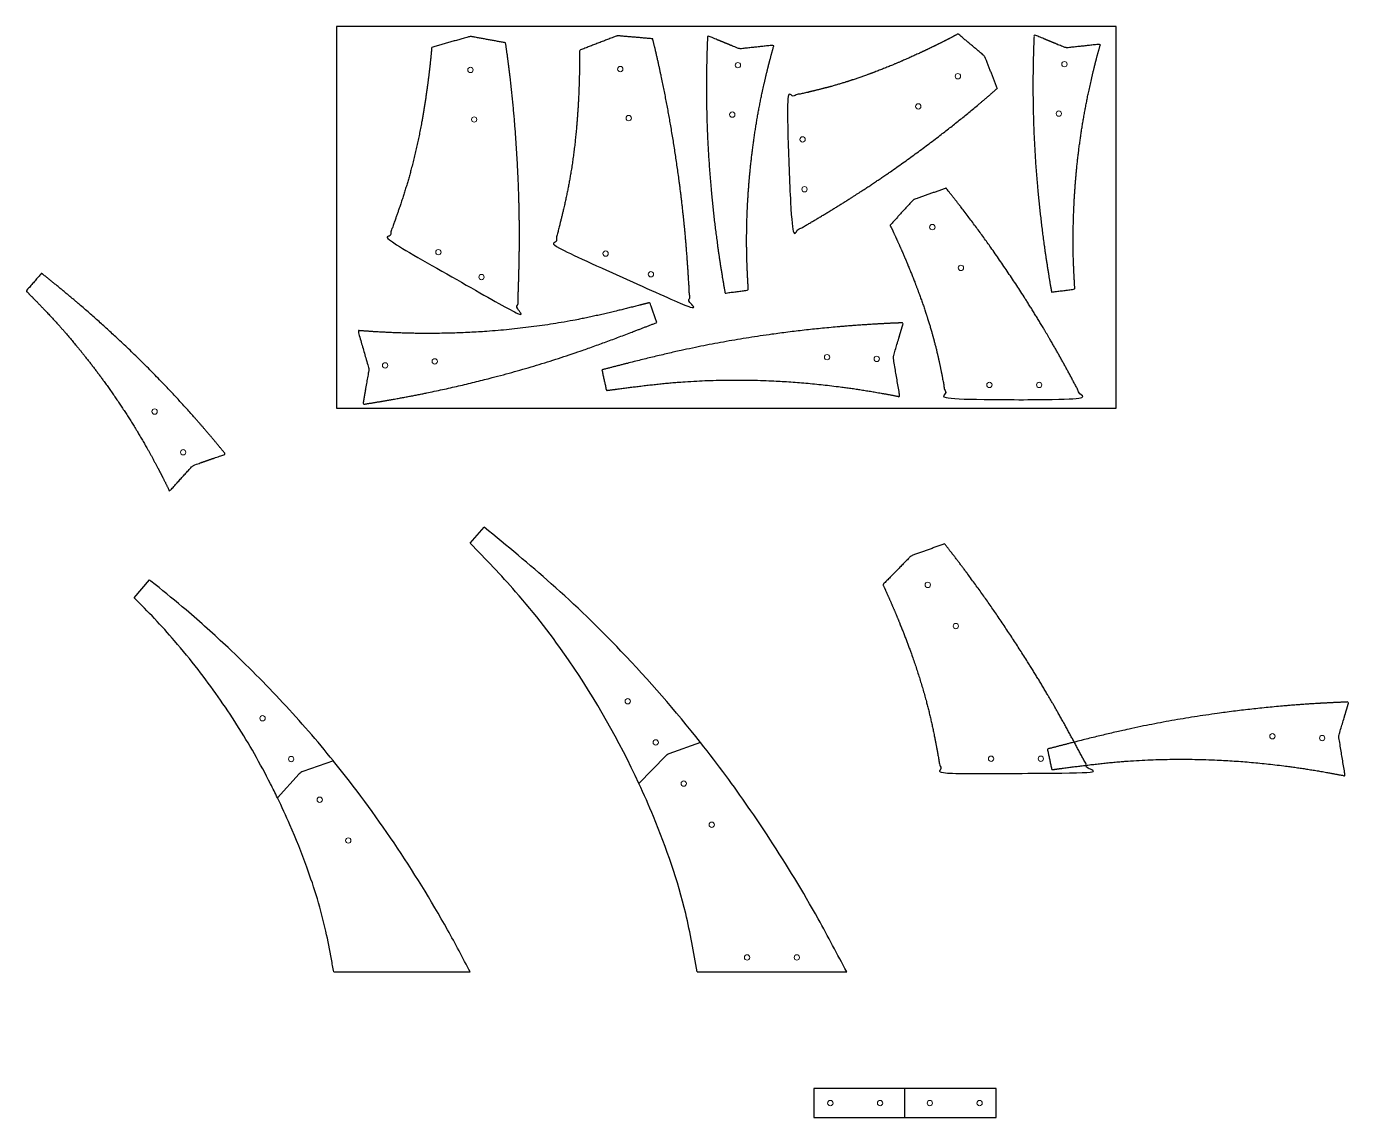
# Model space of a CAD drawing. Header units: inches. Extents: x -4 to 155, y -16 to 115.
import ezdxf

# ---------------------------------------------------------------- set-up
doc = ezdxf.new("R2010")
doc.units = ezdxf.units.IN
doc.header["$MEASUREMENT"] = 0
doc.layers.add('.Joint Indication', color=4, linetype='Continuous')
doc.layers.add('Cut Sheet', color=1, linetype='Continuous')
doc.layers.add('Drilling', color=3, linetype='Continuous', lineweight=13)

msp = doc.modelspace()

# ---------------------------------------------------------------- linework, layer by layer
at = {"layer": '.Joint Indication'}
msp.add_line((101.75, -16.08), (101.75, -12.58), dxfattribs=at)
msp.add_lwpolyline([(112.75, -16.08), (112.75, -12.58), (90.75, -12.58), (90.75, -16.08)], close=True, dxfattribs=at)
for p, q in [((49.33, 53.16), (51.03, 55.07)), ((8.81, 46.58), (10.66, 48.72)), ((77.11, 29.12), (73.28, 27.75)), ((69.67, 24.2), (72.9, 27.51)), ((32.83, 26.92), (29.13, 25.63)), ((26.09, 22.46), (28.72, 25.36)), ((32.87, 1.47), (49.33, 1.47)), ((76.69, 1.47), (94.73, 1.47))]:
    msp.add_line(p, q)
for centre, start, end in [((73.62, 26.81), 109.6985, 135.7116), ((29.46, 24.69), 109.1903, 137.8337)]:
    msp.add_arc(centre, 1, start, end)
for points, weights, knots in [([(53.59, 113.47), (53.84, 111.81), (54.45, 107.08), (55.14, 98.58), (55.36, 89.3), (55.12, 83.13), (55.03, 80.71), (49.82, 83.72), (44.61, 86.72), (39.41, 89.73), (40.24, 91.98), (42.45, 98.09), (43.95, 105.93), (44.56, 111.47), (44.69, 112.92), (46.17, 113.34), (47.66, 113.76), (49.14, 114.18), (49.29, 114.22), (49.44, 114.22), (49.59, 114.2), (50.93, 113.95), (52.26, 113.71), (53.59, 113.47)], [1, 1, 1, 1, 1, 1, 1, 1, 1, 1, 1, 1, 1, 1, 1, 1, 1, 1, 0.982896151959, 0.982896151959, 1, 1, 1, 1], [0, 0, 0, 0, 5.017497, 14.307758, 25.577673, 32.838121, 32.838121, 32.838121, 33.838121, 33.838121, 33.838121, 41.019699, 53.327133, 57.689122, 57.689122, 57.689122, 58.689122, 58.689122, 58.689122, 59.143137, 59.143137, 59.143137, 60.143137, 60.143137, 60.143137, 60.143137]), ([(71.33, 113.95), (71.73, 112.33), (72.79, 107.67), (74.28, 99.28), (75.38, 90.06), (75.73, 83.89), (75.86, 81.47), (70.39, 83.97), (64.93, 86.47), (59.46, 88.97), (60.07, 91.29), (61.69, 97.58), (62.44, 105.53), (62.52, 111.11), (62.52, 112.56), (63.95, 113.12), (65.39, 113.68), (66.83, 114.23), (66.97, 114.29), (67.12, 114.31), (67.28, 114.3), (68.63, 114.18), (69.98, 114.07), (71.33, 113.95)], [1, 1, 1, 1, 1, 1, 1, 1, 1, 1, 1, 1, 1, 1, 1, 1, 1, 1, 0.982896151959, 0.982896151959, 1, 1, 1, 1], [0, 0, 0, 0, 5.017497, 14.307758, 25.577673, 32.838121, 32.838121, 32.838121, 33.838121, 33.838121, 33.838121, 41.019699, 53.327133, 57.689122, 57.689122, 57.689122, 58.689122, 58.689122, 58.689122, 59.143137, 59.143137, 59.143137, 60.143137, 60.143137, 60.143137, 60.143137]), ([(80.06, 83.29), (80.01, 83.58), (79.68, 85.45), (79.04, 89.57), (78.23, 96.53), (77.74, 105.01), (77.81, 111.23), (77.95, 114.32), (79.16, 113.82), (80.37, 113.32), (81.57, 112.83), (81.73, 112.76), (81.9, 112.74), (82.06, 112.76), (83.36, 112.9), (84.66, 113.04), (85.96, 113.18), (85.78, 112.57), (85.62, 111.97), (84.77, 108.72), (84.2, 106.06), (83.34, 100.69), (83.03, 97.98), (82.75, 93.77), (82.69, 92.28), (82.65, 89.59), (82.66, 88.39), (82.73, 86.02), (82.8, 84.85), (82.86, 83.66), (81.93, 83.54), (80.99, 83.42), (80.06, 83.29)], [1, 1, 1, 1, 1, 1, 1, 1, 1, 1, 1, 0.979281339078, 0.979281339078, 1, 1, 1, 1, 1, 1, 1, 1, 1, 1, 1, 1, 1, 1, 1, 1, 1, 1, 1, 1], [0, 0, 0, 0, 0.871647, 5.701523, 12.504979, 21.873166, 31.155836, 31.155836, 31.155836, 32.155836, 32.155836, 32.155836, 32.655759, 32.655759, 32.655759, 33.655759, 33.655759, 33.655759, 35.568369, 35.568369, 43.821992, 43.821992, 52.075615, 52.075615, 56.594163, 56.594163, 60.247721, 60.247721, 63.797134, 63.797134, 63.797134, 64.797134, 64.797134, 64.797134, 64.797134]), ([(112.88, 107.98), (112.88, 107.97), (109.79, 105.26), (103.37, 100.14), (94.97, 94.48), (89.77, 91.44), (88.1, 90.48), (87.89, 95.96), (87.67, 101.45), (87.45, 106.93), (87.96, 107.04), (88.47, 107.15), (90.1, 107.51), (91.22, 107.78), (93.62, 108.41), (94.9, 108.81), (97.44, 109.68), (98.7, 110.16), (101.64, 111.36), (103.31, 112.12), (106.03, 113.43), (107.1, 113.97), (108.16, 114.54), (109.16, 113.7), (110.16, 112.86), (111.16, 112.02), (111.29, 111.92), (111.39, 111.78), (111.45, 111.62), (111.93, 110.41), (112.41, 109.19), (112.88, 107.98)], [1, 1, 1, 1, 1, 1, 1, 1, 1, 1, 1, 1, 1, 1, 1, 1, 1, 1, 1, 1, 1, 1, 1, 1, 1, 1, 0.979281339078, 0.979281339078, 1, 1, 1, 1], [0, 0, 0, 0, 0.032002, 12.30872, 24.606545, 30.379874, 30.379874, 30.379874, 31.379874, 31.379874, 31.379874, 32.947396, 32.947396, 36.427356, 36.427356, 40.524161, 40.524161, 44.620965, 44.620965, 50.15677, 50.15677, 53.779965, 53.779965, 53.779965, 54.779965, 54.779965, 54.779965, 55.279887, 55.279887, 55.279887, 56.279887, 56.279887, 56.279887, 56.279887]), ([(119.43, 83.42), (119.37, 83.7), (119.05, 85.57), (118.41, 89.69), (117.6, 96.65), (117.11, 105.13), (117.18, 111.35), (117.32, 114.44), (118.52, 113.94), (119.73, 113.44), (120.94, 112.95), (121.09, 112.88), (121.26, 112.86), (121.43, 112.88), (122.73, 113.02), (124.02, 113.16), (125.32, 113.3), (125.15, 112.7), (124.98, 112.09), (124.14, 108.84), (123.57, 106.18), (122.7, 100.81), (122.39, 98.1), (122.12, 93.89), (122.06, 92.4), (122.02, 89.71), (122.02, 88.51), (122.1, 86.14), (122.16, 84.97), (122.23, 83.79), (121.29, 83.66), (120.36, 83.54), (119.43, 83.42)], [1, 1, 1, 1, 1, 1, 1, 1, 1, 1, 1, 0.979281339078, 0.979281339078, 1, 1, 1, 1, 1, 1, 1, 1, 1, 1, 1, 1, 1, 1, 1, 1, 1, 1, 1, 1], [0, 0, 0, 0, 0.871647, 5.701523, 12.504979, 21.873166, 31.155836, 31.155836, 31.155836, 32.155836, 32.155836, 32.155836, 32.655759, 32.655759, 32.655759, 33.655759, 33.655759, 33.655759, 35.568369, 35.568369, 43.821992, 43.821992, 52.075615, 52.075615, 56.594163, 56.594163, 60.247721, 60.247721, 63.797134, 63.797134, 63.797134, 64.797134, 64.797134, 64.797134, 64.797134]), ([(106.7, 95.93), (106.71, 95.93), (109.29, 92.74), (114.15, 86.12), (119.48, 77.51), (122.31, 72.19), (123.2, 70.48), (117.71, 70.48), (112.23, 70.48), (106.74, 70.48), (106.65, 71), (106.56, 71.51), (106.26, 73.15), (106.04, 74.28), (105.5, 76.7), (105.16, 77.99), (104.39, 80.57), (103.96, 81.85), (102.87, 84.83), (102.18, 86.53), (100.98, 89.31), (100.48, 90.39), (99.96, 91.47), (100.83, 92.44), (101.71, 93.41), (102.59, 94.37), (102.7, 94.5), (102.84, 94.59), (103, 94.65), (104.23, 95.08), (105.47, 95.51), (106.7, 95.93)], [1, 1, 1, 1, 1, 1, 1, 1, 1, 1, 1, 1, 1, 1, 1, 1, 1, 1, 1, 1, 1, 1, 1, 1, 1, 1, 0.979281339078, 0.979281339078, 1, 1, 1, 1], [0, 0, 0, 0, 0.032002, 12.30872, 24.606545, 30.379874, 30.379874, 30.379874, 31.379874, 31.379874, 31.379874, 32.947396, 32.947396, 36.427356, 36.427356, 40.524161, 40.524161, 44.620965, 44.620965, 50.15677, 50.15677, 53.779965, 53.779965, 53.779965, 54.779965, 54.779965, 54.779965, 55.279887, 55.279887, 55.279887, 56.279887, 56.279887, 56.279887, 56.279887]), ([(-2.36, 85.69), (-2.13, 85.51), (-0.64, 84.32), (2.57, 81.67), (7.8, 77), (13.79, 70.99), (17.87, 66.29), (19.82, 63.89), (18.59, 63.46), (17.35, 63.03), (16.12, 62.6), (15.96, 62.54), (15.82, 62.45), (15.71, 62.33), (14.83, 61.36), (13.95, 60.39), (13.08, 59.42), (12.8, 59.99), (12.52, 60.56), (11, 63.54), (9.66, 65.91), (6.74, 70.51), (5.17, 72.74), (2.59, 76.06), (1.64, 77.22), (-0.11, 79.26), (-0.92, 80.15), (-2.55, 81.87), (-3.37, 82.71), (-4.21, 83.55), (-3.59, 84.26), (-2.97, 84.97), (-2.36, 85.69)], [1, 1, 1, 1, 1, 1, 1, 1, 1, 1, 1, 0.979281339078, 0.979281339078, 1, 1, 1, 1, 1, 1, 1, 1, 1, 1, 1, 1, 1, 1, 1, 1, 1, 1, 1, 1], [0, 0, 0, 0, 0.871647, 5.701523, 12.504979, 21.873166, 31.155836, 31.155836, 31.155836, 32.155836, 32.155836, 32.155836, 32.655759, 32.655759, 32.655759, 33.655759, 33.655759, 33.655759, 35.568369, 35.568369, 43.821992, 43.821992, 52.075615, 52.075615, 56.594163, 56.594163, 60.247721, 60.247721, 63.797134, 63.797134, 63.797134, 64.797134, 64.797134, 64.797134, 64.797134]), ([(71.83, 79.75), (68.54, 78.48), (61.62, 75.81), (49.82, 72.37), (41.21, 70.63), (36.39, 69.89), (36.62, 71.23), (36.85, 72.56), (37.09, 73.9), (37.11, 74.05), (37.1, 74.2), (37.06, 74.35), (36.63, 75.83), (36.21, 77.31), (35.78, 78.79), (41.43, 78.32), (50.65, 78.31), (62.42, 79.96), (68.42, 81.5), (71.01, 82.16), (71.28, 81.36), (71.55, 80.55), (71.83, 79.75)], [1, 1, 1, 1, 1, 1, 1, 1, 1, 0.982896151959, 0.982896151959, 1, 1, 1, 1, 1, 1, 1, 1, 1, 1, 1, 1], [0, 0, 0, 0, 10.560306, 22.23251, 36.856335, 36.856335, 36.856335, 37.856335, 37.856335, 37.856335, 38.31035, 38.31035, 38.31035, 39.31035, 39.31035, 39.31035, 56.28688, 66.837857, 74.857614, 74.857614, 74.857614, 75.857614, 75.857614, 75.857614, 75.857614]), ([(65.21, 74.05), (68.62, 74.92), (75.8, 76.77), (87.93, 78.81), (96.69, 79.54), (101.56, 79.72), (101.17, 78.42), (100.79, 77.12), (100.4, 75.82), (100.36, 75.67), (100.35, 75.52), (100.37, 75.37), (100.62, 73.85), (100.88, 72.33), (101.13, 70.81), (95.57, 71.93), (86.41, 73.02), (74.53, 72.74), (68.4, 71.91), (65.75, 71.56), (65.57, 72.39), (65.39, 73.22), (65.21, 74.05)], [1, 1, 1, 1, 1, 1, 1, 1, 1, 0.982896151959, 0.982896151959, 1, 1, 1, 1, 1, 1, 1, 1, 1, 1, 1, 1], [0, 0, 0, 0, 10.560306, 22.23251, 36.856335, 36.856335, 36.856335, 37.856335, 37.856335, 37.856335, 38.31035, 38.31035, 38.31035, 39.31035, 39.31035, 39.31035, 56.28688, 66.837857, 74.857614, 74.857614, 74.857614, 75.857614, 75.857614, 75.857614, 75.857614]), ([(106.53, 53.07), (107.57, 51.76), (110.46, 47.97), (115.32, 40.95), (120.14, 33.02), (123.03, 27.56), (124.15, 25.42), (118.14, 25.42), (112.13, 25.42), (106.11, 25.42), (105.71, 27.78), (104.57, 34.18), (101.94, 41.72), (99.71, 46.83), (99.09, 48.15), (100.17, 49.25), (101.25, 50.36), (102.32, 51.46), (102.43, 51.57), (102.56, 51.65), (102.7, 51.7), (103.98, 52.16), (105.25, 52.62), (106.53, 53.07)], [1, 1, 1, 1, 1, 1, 1, 1, 1, 1, 1, 1, 1, 1, 1, 1, 1, 1, 0.982896151959, 0.982896151959, 1, 1, 1, 1], [0, 0, 0, 0, 5.017497, 14.307758, 25.577673, 32.838121, 32.838121, 32.838121, 33.838121, 33.838121, 33.838121, 41.019699, 53.327133, 57.689122, 57.689122, 57.689122, 58.689122, 58.689122, 58.689122, 59.143137, 59.143137, 59.143137, 60.143137, 60.143137, 60.143137, 60.143137]), ([(118.92, 28.34), (122.33, 29.22), (129.51, 31.07), (141.64, 33.11), (150.39, 33.84), (155.27, 34.01), (154.88, 32.71), (154.49, 31.41), (154.1, 30.11), (154.06, 29.97), (154.05, 29.82), (154.08, 29.66), (154.33, 28.14), (154.58, 26.62), (154.83, 25.1), (149.27, 26.22), (140.12, 27.31), (128.24, 27.03), (122.1, 26.21), (119.45, 25.85), (119.27, 26.68), (119.1, 27.51), (118.92, 28.34)], [1, 1, 1, 1, 1, 1, 1, 1, 1, 0.982896151959, 0.982896151959, 1, 1, 1, 1, 1, 1, 1, 1, 1, 1, 1, 1], [0, 0, 0, 0, 10.560306, 22.23251, 36.856335, 36.856335, 36.856335, 37.856335, 37.856335, 37.856335, 38.31035, 38.31035, 38.31035, 39.31035, 39.31035, 39.31035, 56.28688, 66.837857, 74.857614, 74.857614, 74.857614, 75.857614, 75.857614, 75.857614, 75.857614])]:
    msp.add_rational_spline(points, weights, degree=3, knots=knots)
for points, knots in [([(77.11, 29.12), (74.08, 32.95), (68.31, 39.57), (59.49, 48.14), (53.75, 52.84), (51.03, 55.07)], [33.636799, 33.636799, 33.636799, 33.636799, 48.260624, 59.932828, 70.493134, 70.493134, 70.493134, 70.493134]), ([(69.67, 24.2), (67.28, 29.34), (62.74, 37.37), (55.49, 46.78), (51.19, 51.24), (49.33, 53.16)], [24.56795, 24.56795, 24.56795, 24.56795, 41.54448, 52.095457, 60.115215, 60.115215, 60.115215, 60.115215]), ([(32.83, 26.92), (30.88, 29.33), (26.8, 34.02), (20.81, 40.04), (15.59, 44.7), (12.37, 47.36), (10.88, 48.54), (10.66, 48.72)], [31.821025, 31.821025, 31.821025, 31.821025, 41.103696, 50.471882, 57.275339, 62.105214, 62.976862, 62.976862, 62.976862, 62.976862]), ([(26.09, 22.46), (25.82, 23.03), (25.54, 23.59), (24.02, 26.58), (22.67, 28.95), (19.75, 33.54), (18.18, 35.77), (15.6, 39.1), (14.66, 40.25), (12.9, 42.29), (12.09, 43.19), (10.47, 44.91), (9.64, 45.74), (8.81, 46.58)], [23.58355, 23.58355, 23.58355, 23.58355, 25.496161, 25.496161, 33.749784, 33.749784, 42.003407, 42.003407, 46.521955, 46.521955, 50.175513, 50.175513, 53.724925, 53.724925, 53.724925, 53.724925]), ([(94.73, 1.47), (93.6, 3.61), (90.72, 9.07), (85.89, 17), (81.04, 24.02), (78.15, 27.81), (77.11, 29.12)], [0.798678, 0.798678, 0.798678, 0.798678, 8.059126, 19.329041, 28.619301, 33.636799, 33.636799, 33.636799, 33.636799]), ([(49.33, 1.47), (48.44, 3.17), (45.61, 8.49), (40.29, 17.11), (35.42, 23.72), (32.84, 26.91), (32.83, 26.92)], [1.441151, 1.441151, 1.441151, 1.441151, 7.21448, 19.512305, 31.789024, 31.821025, 31.821025, 31.821025, 31.821025]), ([(76.69, 1.47), (76.29, 3.83), (75.15, 10.23), (72.52, 17.77), (70.28, 22.88), (69.67, 24.2)], [0.71695, 0.71695, 0.71695, 0.71695, 7.898528, 20.205961, 24.56795, 24.56795, 24.56795, 24.56795]), ([(32.87, 1.47), (32.78, 1.98), (32.69, 2.49), (32.39, 4.14), (32.17, 5.26), (31.63, 7.69), (31.29, 8.98), (30.52, 11.56), (30.09, 12.84), (29, 15.82), (28.32, 17.52), (27.11, 20.29), (26.61, 21.38), (26.09, 22.46)], [1.18346, 1.18346, 1.18346, 1.18346, 2.750982, 2.750982, 6.230942, 6.230942, 10.327746, 10.327746, 14.424551, 14.424551, 19.960356, 19.960356, 23.58355, 23.58355, 23.58355, 23.58355])]:
    msp.add_open_spline(points, degree=3, knots=knots)
at = {"layer": 'Cut Sheet'}
msp.add_lwpolyline([(33.22, 115.44), (33.22, 69.44), (127.22, 69.44), (127.22, 115.44)], close=True, dxfattribs=at)
at = {"layer": 'Drilling'}
for centre, radius in [((49.36, 110.2), 0.322), ((67.43, 110.3), 0.322), ((81.61, 110.77), 0.323), ((120.98, 110.89), 0.323), ((108.13, 109.44), 0.322), ((103.36, 105.8), 0.322), ((120.3, 104.93), 0.323), ((49.81, 104.22), 0.322), ((68.44, 104.39), 0.322), ((80.93, 104.81), 0.323), ((89.41, 101.82), 0.322), ((89.64, 95.82), 0.322), ((105.05, 91.25), 0.323), ((45.49, 88.23), 0.323), ((65.66, 88.06), 0.322), ((108.5, 86.34), 0.323), ((50.69, 85.23), 0.323), ((71.12, 85.57), 0.322), ((45.05, 75.07), 0.322), ((92.35, 75.58), 0.322), ((98.35, 75.37), 0.322), ((39.07, 74.58), 0.322), ((111.93, 72.23), 0.323), ((117.93, 72.23), 0.323), ((11.28, 69.02), 0.323), ((14.72, 64.11), 0.323), ((104.5, 48.13), 0.322), ((107.88, 43.17), 0.322), ((68.32, 34.1), 0.322), ((24.29, 32.05), 0.323), ((71.7, 29.14), 0.322), ((146.05, 29.88), 0.322), ((152.05, 29.66), 0.322), ((27.74, 27.14), 0.323), ((112.13, 27.17), 0.323), ((118.13, 27.17), 0.323), ((75.08, 24.18), 0.322), ((31.18, 22.23), 0.323), ((78.45, 19.22), 0.322), ((34.63, 17.32), 0.323), ((82.71, 3.22), 0.323), ((88.71, 3.22), 0.323), ((92.75, -14.33), 0.323), ((98.75, -14.33), 0.323), ((104.75, -14.33), 0.323), ((110.75, -14.33), 0.323)]:
    msp.add_circle(centre, radius, dxfattribs=at)

doc.saveas('drawing.dxf')
